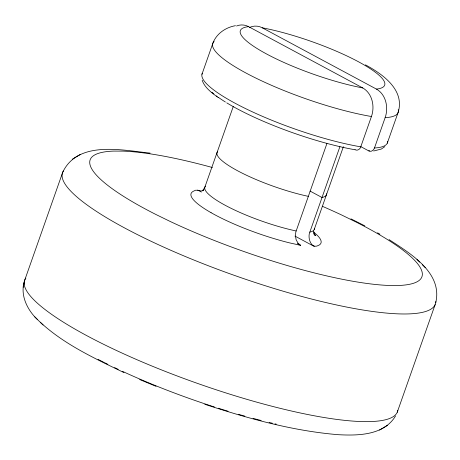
<?xml version="1.0" encoding="UTF-8"?>
<svg xmlns="http://www.w3.org/2000/svg" width="460" height="460" viewBox="0 0 460 460"><rect width="100%" height="100%" fill="white"/><g stroke="black" fill="none" stroke-linecap="round" stroke-linejoin="round"><path stroke-width="0.69" d="M24.288 281.646C20.424 294.308 26.3 307.55 34.799 316.888C59.524 342.286 92.495 357.334 123.935 372.583M435.712 302.778C443.026 272.694 410.078 253.351 389.039 239.585M23.966 283.452L23.218 287.143L24.851 279.812L62.761 172.166C78.079 140.133 122.325 150.259 150.092 153.105M326.928 143.503L295.815 232.007L295.406 235.957L296.159 239.815L298.017 243.139L300.656 245.347L289.834 242.943A76.492 15.381 19.4 0 1 256.346 232.794A74.543 14.99 19.4 0 1 248.216 229.787A76.584 15.399 19.4 0 1 216.982 215.907A74.324 14.944 19.4 0 1 211.059 212.681M339.911 146.688L309.827 232.122C307.315 237.596 311.023 249.625 318.573 245.364A76.492 15.381 19.4 0 0 320.2 238.935A74.543 14.99 19.4 0 0 318.36 236.474A76.584 15.399 19.4 0 0 313.415 232.001M202.262 73.393A105.524 21.217 19.4 0 0 252.511 111.901A105.524 21.217 19.4 0 0 360.761 146.832L371.438 116.512C375.003 106.582 372.428 93.42 362.744 87.94L248.607 26.657C244.956 24.639 240.402 24.369 236.555 25.996M368.776 150.863A5.503 4.249 -85 0 0 374.474 147.999L385.135 117.668C388.7 107.738 386.124 94.576 376.441 89.096L262.303 27.813C258.393 25.639 253.46 25.518 249.452 27.502M201.952 74.278L212.94 43.068C216.511 33.603 225.699 27.387 235.451 25.685M233.306 106.386L204.89 187.076L202.86 190.566L203.97 189.29M314.255 229.402L343.384 146.682M387.268 143.204L398.262 111.993C404.909 89.677 382.323 73.91 365.447 64.866M397.239 412.263L435.148 304.612M395.548 415.943C383.922 435.401 358.058 435.781 338.031 434.677C292.451 430.876 248.089 418.456 204.78 404.277M202.774 190.308L203.82 189.347M384.865 146.648L381.271 149.063L373.658 150.995M72.398 159.154L76.153 156.935M76.774 156.532L80.471 154.347M379.529 430.077L383.226 427.898M383.847 427.489L387.602 425.27M203.084 190.699C199.755 191.86 196.673 188.571 193.493 191.21A76.492 15.381 19.4 0 0 191.866 197.645A74.543 14.99 19.4 0 0 193.706 200.1A76.584 15.399 19.4 0 0 211.071 212.687M139.65 379.529L156.026 386.325M114.615 367.632L118.197 369.346M104.748 362.791L107.893 364.354M350.934 218.851L364.815 225.86M360.674 146.562L368.759 150.903A100.107 20.131 19.4 0 0 369.667 150.84M310.063 191.084L322.017 197.501A65.257 13.121 19.4 0 0 326.623 193.735M294.964 236.089L314.353 246.502M197.714 190.072L201.411 192.056M297.298 243.547L300.656 245.347M377.556 232.8L379.914 234.192M218.281 97.646C212.008 92.937 204.752 87.952 202.153 80.184M416.95 259.428L419.716 262.137M422.326 264.718L425.201 267.536M34.799 316.888L37.674 319.706M40.285 322.287L43.05 324.996M313.8 233.703L315.635 235.56L313.904 233.439M314.036 234.071L314.703 235.204L313.622 231.075M308.321 196.351A65.257 13.121 19.4 0 1 243.167 173.638A65.257 13.121 19.4 0 1 217.649 151.553M360.818 146.866A5.503 4.295 -85.4 0 1 355.08 149.713M355.08 149.759A100.113 20.131 19.4 0 1 226.768 102.862M225.383 102.011A100.113 20.131 19.4 0 1 218.454 97.405M217.229 96.514A100.113 20.131 19.4 0 1 216.441 95.927M213.888 93.92A100.113 20.131 19.4 0 1 211.951 92.253M371.438 116.512A105.524 21.217 19.4 0 1 259.411 79.798A105.524 21.217 19.4 0 1 214.141 41.515M362.733 87.935A83.766 16.842 19.4 0 1 266.616 54.004A83.766 16.842 19.4 0 1 248.595 26.651M296.131 230.966A65.257 13.121 19.4 0 1 230.972 208.259A65.257 13.121 19.4 0 1 205.453 186.173M398.228 109.658A105.524 21.217 19.4 0 1 385.135 117.668M387.699 141.364A105.524 21.217 19.4 0 1 374.457 147.988M262.298 27.807A83.766 16.842 19.4 0 1 358.415 61.738A83.766 16.842 19.4 0 1 376.429 89.09M314.433 228.35A65.257 13.121 19.4 0 1 309.827 232.122M397.796 410.441A197.645 39.744 19.4 0 1 194.844 382.461A197.645 39.744 19.4 0 1 25.863 278.104M435.838 301.49A197.645 39.744 19.4 0 1 237.256 276.397A197.645 39.744 19.4 0 1 63.388 171.005M104.121 362.48A176.68 35.523 19.4 0 1 98.06 359.369M122.481 371.346A176.674 35.523 19.4 0 0 165.169 389.465A174.501 35.087 19.4 0 0 188.991 398.354A176.502 35.489 19.4 0 0 214.435 406.985M228.074 411.251A176.502 35.489 19.4 0 1 218.345 408.233M244.835 416.133A174.978 35.184 19.4 0 1 238.355 414.293M276.247 424.126A176.502 35.489 19.4 0 1 274.959 423.832M272.372 423.229A176.502 35.489 19.4 0 1 269.111 422.452M261.159 420.486A176.502 35.489 19.4 0 1 253.063 418.381M212.411 167.526A176.312 35.454 19.4 0 0 173.046 157.97A174.581 35.104 19.4 0 0 159.315 155.336A176.697 35.529 19.4 0 0 123.01 151.11L113.528 151.087A176.674 35.523 19.4 0 0 94.3 155.181A174.535 35.098 19.4 0 0 90.39 159.223A176.496 35.489 19.4 0 0 91.471 168.377A174.955 35.178 19.4 0 0 96.508 175.231A176.502 35.489 19.4 0 0 111.895 188.485A174.524 35.092 19.4 0 0 120.721 194.54A176.68 35.523 19.4 0 0 156.187 214.63L170.263 221.496A176.674 35.523 19.4 0 0 217.235 241.615A174.501 35.087 19.4 0 0 241.057 250.505A176.502 35.489 19.4 0 0 280.14 263.402A174.978 35.184 19.4 0 0 303.082 269.98A176.502 35.489 19.4 0 0 339.02 278.605A174.518 35.092 19.4 0 0 352.751 281.238A176.68 35.523 19.4 0 0 389.056 285.47L398.538 285.493A176.674 35.523 19.4 0 0 417.766 281.393A174.541 35.098 19.4 0 0 421.676 277.351A176.508 35.489 19.4 0 0 420.595 268.197A174.949 35.178 19.4 0 0 415.558 261.343A176.496 35.489 19.4 0 0 400.171 248.089A174.541 35.098 19.4 0 0 391.345 242.035A176.68 35.523 19.4 0 0 355.879 221.944L341.803 215.079A176.697 35.529 19.4 0 0 322.31 206.27"/></g></svg>
